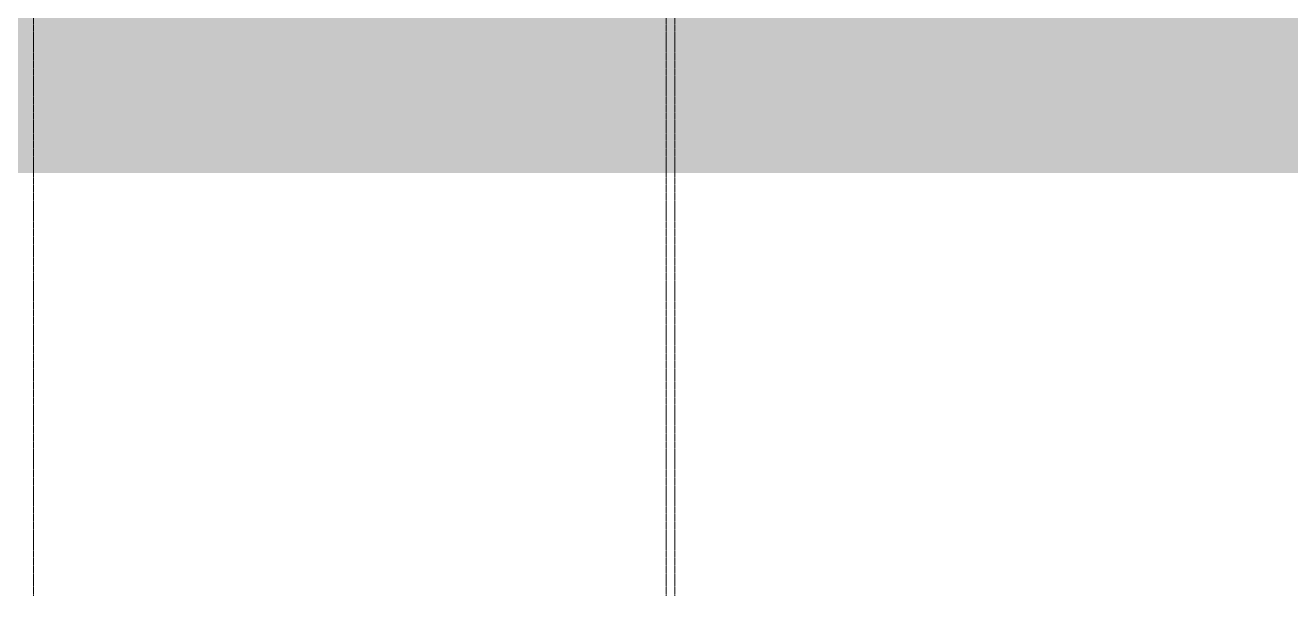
# Model space of a CAD drawing. Header units: inches. Extents: x 21386 to 98546, y -290 to 853.
# Drawn here: x 35762 to 36341, y -273 to -12 of the extents above; entities that cross this region are included whole.
import ezdxf

# ---------------------------------------------------------------- set-up
doc = ezdxf.new("R2010")
doc.units = ezdxf.units.IN
doc.header["$MEASUREMENT"] = 0
doc.linetypes.add('Grid Line 1_2_', pattern=[0.875, 0.5, -0.125, 0.125, -0.125])
doc.layers.add('C-TOPO', color=7, linetype='Continuous', lineweight=13)
doc.layers.add('S-GRID', color=1, linetype='Continuous', lineweight=9)

msp = doc.modelspace()

# ---------------------------------------------------------------- hatches: boundary and pattern name
at = {"layer": 'C-TOPO', "lineweight": 9}
h = msp.add_hatch(dxfattribs=at)
h.set_pattern_fill('FP_46', color=8, style=0, pattern_type=2)
h.set_pattern_definition([(0, (-87780.87, 98.42), (48, 48), [48, -48]), (0, (-87780.87, 116.42), (48, 48), [48, -48]), (0, (-87780.87, 134.42), (48, 48), [48, -48]), (90, (-87774.87, 140.42), (-48, 48), [48, -48]), (90, (-87756.87, 140.42), (-48, 48), [48, -48]), (90, (-87738.87, 140.42), (-48, 48), [48, -48])])
h.paths.add_polyline_path([(39594.05, -79.82), (39688.66, -79.82), (39688.66, -48), (39675.66, -48), (39675.66, -36), (39680.66, -36), (39680.66, -6), (35473.41, -6), (35473.41, -36), (35478.41, -36), (35478.41, -48), (35460.41, -48), (35460.41, -36), (35463.41, -36), (35463.41, 0), (35382.92, 0), (35382.92, -79.82), (39556.73, -79.82)], flags=0)

# ---------------------------------------------------------------- linework, layer by layer
at = {"layer": 'S-GRID', "linetype": 'Grid Line 1_2_'}
for p, q in [((35765.91, -273.16), (35765.91, 671.89)), ((35765.91, -273.16), (35765.91, 671.89)), ((36055.41, -273.16), (36055.41, 671.89)), ((36055.41, -273.16), (36055.41, 671.89)), ((36059.41, -273.16), (36059.41, 671.89))]:
    msp.add_line(p, q, dxfattribs=at)

doc.saveas('drawing.dxf')
